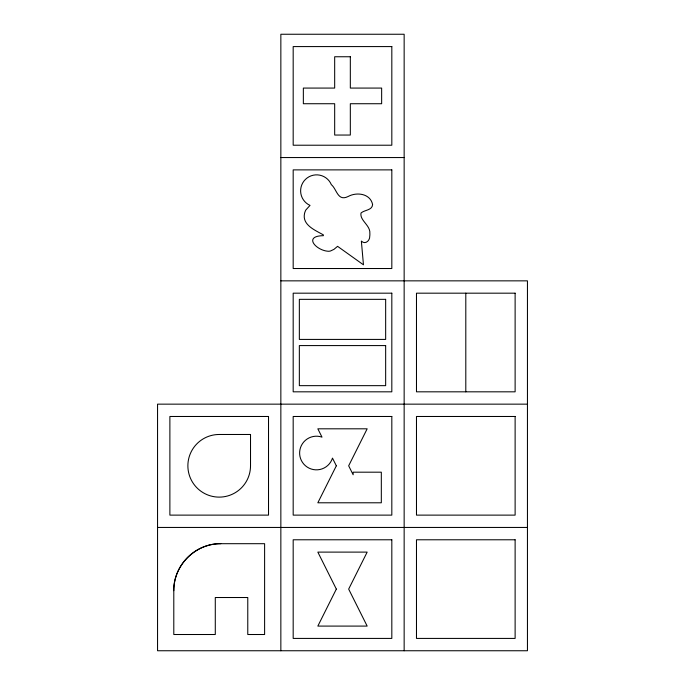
<?xml version="1.0" encoding="UTF-8"?>
<svg xmlns="http://www.w3.org/2000/svg" width="685" height="685" viewBox="0 0 685 685"><rect width="100%" height="100%" fill="white"/><g stroke="black" fill="none" stroke-linecap="round" stroke-linejoin="round"><path stroke-width="1.03" d="M173.793 590.675C173.219 565.57 195.67 543.119 220.775 543.693L264.607 543.693L264.607 634.507L247.773 634.507L247.773 597.517L215.287 597.517L215.287 634.507L173.793 634.507L173.793 590.675A46.974 46.974 0 0 1 220.775 543.693M280.85 157.55L404.15 157.55M280.85 280.85L527.45 280.85L527.45 650.75L157.55 650.75L157.55 404.15L527.45 404.15M157.55 527.45L527.45 527.45M465.8 293.18L465.8 391.82M404.15 650.75L404.15 34.25L280.85 34.25L280.85 650.75M372.597 204.532C372.263 210.415 364.488 209.841 360.995 213.035C359.599 220.493 370.525 225.271 369.857 233.379A14.822 14.822 0 0 1 369.754 236.119C370.028 240.777 365.096 244.947 361.355 241.077L363.461 264.821L337.585 246.335L333.929 249.374L330.504 250.984A9.111 9.111 0 0 1 328.62 251.275C316.521 250.864 302.599 235.974 323.337 235.674L323.448 234.929C315.365 230.297 301.991 225.108 304.534 213.497A14.745 14.745 0 0 1 305.835 210.004L310.022 205.406A15.986 15.986 0 0 1 305.459 179.384A15.986 15.986 0 0 1 331.352 184.659C336.917 189.206 337.594 201.767 348.143 196.492C356.739 191.749 370.362 193.564 372.597 204.532M336.335 465.8L317.84 502.79L381.322 502.79L381.322 472.188L353.143 472.188L353.143 474.748L348.665 465.8L367.16 428.81L317.84 428.81L322.001 437.141A16.825 16.825 0 0 0 300.509 447.622A16.825 16.825 0 0 0 311.204 469.011A16.825 16.825 0 0 0 332.49 458.111L336.335 465.8M336.335 589.1L317.84 626.09L367.16 626.09L348.665 589.1L367.16 552.11L317.84 552.11L336.335 589.1M391.82 46.58L293.18 46.58L293.18 145.22L391.82 145.22L391.82 46.58M350.326 56.752L334.674 56.752L334.674 88.074L303.352 88.074L303.352 103.726L334.674 103.726L334.674 135.048L350.326 135.048L350.326 103.726L381.648 103.726L381.648 88.074L350.326 88.074L350.326 56.752M391.82 169.88L293.18 169.88L293.18 268.52L391.82 268.52L391.82 169.88M391.82 293.18L293.18 293.18L293.18 391.82L391.82 391.82L391.82 293.18M515.12 293.18L416.48 293.18L416.48 391.82L515.12 391.82L515.12 293.18M385.655 299.345L299.345 299.345L299.345 339.417L385.655 339.417L385.655 299.345M385.655 345.582L299.345 345.582L299.345 385.655L385.655 385.655L385.655 345.582M268.52 416.48L169.88 416.48L169.88 515.12L268.52 515.12L268.52 416.48M391.82 416.48L293.18 416.48L293.18 515.12L391.82 515.12L391.82 416.48M515.12 416.48L416.48 416.48L416.48 515.12L515.12 515.12L515.12 416.48M250.522 434.478L219.2 434.478A31.322 31.322 0 0 0 187.878 465.8A31.322 31.322 0 0 0 219.2 497.122A31.322 31.322 0 0 0 250.522 465.8L250.522 434.478M391.82 539.78L293.18 539.78L293.18 638.42L391.82 638.42L391.82 539.78M515.12 539.78L416.48 539.78L416.48 638.42L515.12 638.42L515.12 539.78"/></g></svg>
